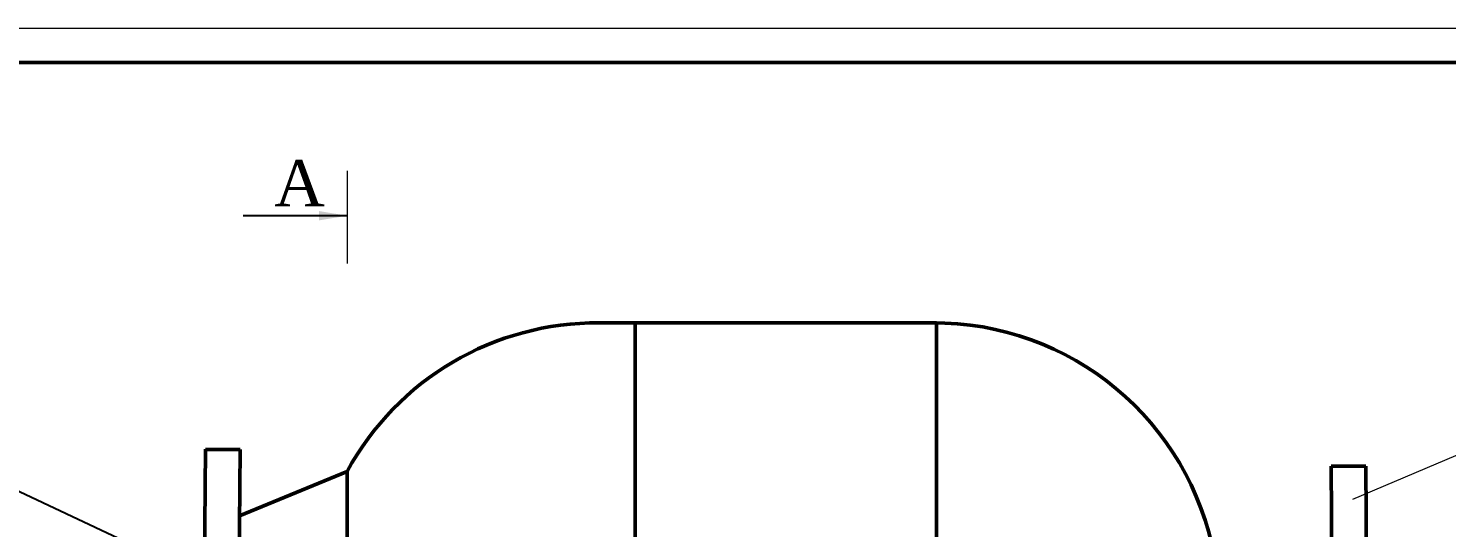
# Model space of a CAD drawing. Header units: inches. Extents: x -122986 to 27550, y -4965 to 6170.
# Drawn here: x 3977.7 to 4226.8, y 1115 to 1202.7 of the extents above; entities that cross this region are included whole.
import ezdxf

# ---------------------------------------------------------------- set-up
doc = ezdxf.new("R2010")
doc.units = ezdxf.units.IN
doc.header["$LTSCALE"] = 2
doc.header["$MEASUREMENT"] = 0
for name, color, linetype, lineweight in [('1 Kich Thước', 7, 'Continuous', 15), ('1 mãnh', 7, 'Continuous', 5), ('1 Đậm', 7, 'Continuous', 50), ('duong ghi', 4, 'Continuous', 20)]:
    doc.layers.add(name, color=color, linetype=linetype, lineweight=lineweight)
doc.styles.add('ISO-25', font='times.ttf', dxfattribs={"height": 2})
doc.dimstyles.new('ISO-25', dxfattribs={"dimtxt": 2.5, "dimasz": 2.5, "dimexe": 1.25, "dimexo": 0.625, "dimtad": 1, "dimtxsty": 'Standard', "dimcen": 8.5, "dimadec": 0, "dimazin": 0, "dimtfac": 1, "dimtmove": 0, "dimatfit": 3, "dimfxl": 1, "dimarcsym": 0})

msp = doc.modelspace()

# ---------------------------------------------------------------- linework, layer by layer
at = {"layer": '1 Kich Thước', "ltscale": 15}
msp.add_line((4033.687, 1177.667), (4033.687, 1161.362), dxfattribs=at)
at = {"layer": '1 mãnh', "lineweight": 13, "ltscale": 15}
msp.add_line((4210.303, 1119.997), (4279.084, 1149.296), dxfattribs=at)
at = {"layer": '1 mãnh', "lineweight": 25, "ltscale": 15}
msp.add_line((3919.657, 1147.92), (4068.637, 1077.87), dxfattribs=at)
at = {"layer": '1 mãnh', "ltscale": 15}
msp.add_lwpolyline([(3780.506, 361.68), (4969.506, 361.68), (4969.506, 1202.68), (3780.506, 1202.68)], close=True, dxfattribs=at)
at = {"layer": '1 Đậm', "lineweight": 50}
for p, q in [((4137.197, 1150.969), (4077.197, 1150.969)), ((4084.268, 1106.969), (4084.268, 1150.969)), ((4137.197, 1106.969), (4137.197, 1150.969)), ((4033.687, 1124.873), (4014.806, 1117.074)), ((4033.687, 1045.066), (4033.687, 1124.873))]:
    msp.add_line(p, q, dxfattribs=at)
at = {"layer": '1 Đậm', "lineweight": 50, "ltscale": 15}
for p, q in [((4008.809, 1128.796), (4008.511, 1092.412)), ((4008.809, 1128.746), (4014.901, 1128.746)), ((4014.901, 1128.746), (4014.603, 1092.362)), ((4212.584, 1125.825), (4212.883, 1089.442)), ((4212.585, 1125.775), (4206.492, 1125.775)), ((4206.492, 1125.775), (4206.791, 1089.392))]:
    msp.add_line(p, q, dxfattribs=at)
at = {"layer": '1 Đậm', "ltscale": 0.2}
msp.add_lwpolyline([(3806.506, 366.68), (4964.506, 366.68), (4964.506, 1196.68), (3806.506, 1196.68)], close=True, dxfattribs=at)
at = {"layer": '1 Đậm', "lineweight": 50}
msp.add_lwpolyline([(4186.007, 1109.784, 0.365522), (4136.383, 1150.969)], format="xyb", dxfattribs=at)
msp.add_arc((4077.604, 1100.971), 50, 89.53396, 151.44259, dxfattribs=at)

# ---------------------------------------------------------------- texts
at = {"layer": 'duong ghi', "insert": (4020.899, 1179.569), "char_height": 8.123, "width": 8.15857, "attachment_point": 1, "style": 'ISO-25'}
msp.add_mtext('A', dxfattribs=at)

# ---------------------------------------------------------------- leaders
at = {"layer": 'duong ghi'}
msp.add_leader([(4033.737, 1169.78), (4015.46, 1169.78)], dimstyle='ISO-25', override={"dimasz": 5, "dimtad": 0}, dxfattribs=at)

doc.saveas('drawing.dxf')
